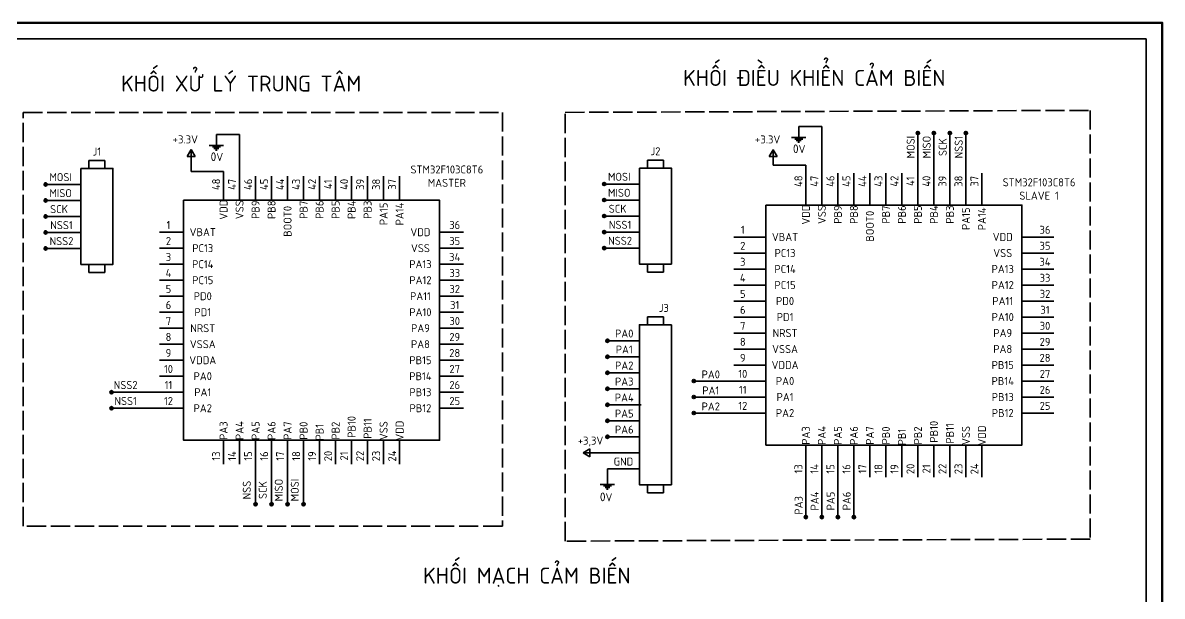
# Model space of a CAD drawing. Header units: inches. Extents: x 0 to 1189, y 0 to 841.
# Drawn here: x 477 to 1189, y 483 to 841 of the extents above; entities that cross this region are included whole.
import ezdxf

# ---------------------------------------------------------------- set-up
doc = ezdxf.new("R2010")
doc.units = ezdxf.units.IN
doc.header["$MEASUREMENT"] = 0
doc.linetypes.add('ACAD_ISO02W100', pattern=[15, 12, -3])
for name, color, linetype, lineweight in [('Dash', 5, 'ACAD_ISO02W100', 35), ('FrameWork', 1, 'Continuous', 70), ('Thin', 3, 'Continuous', 35), ('Work', 7, 'Continuous', 50)]:
    doc.layers.add(name, color=color, linetype=linetype, lineweight=lineweight)
doc.styles.get("Standard").update_dxf_attribs({"font": '', "height": 2.5})
doc.styles.get('Standard').set_extended_font_data('TCVN 7284')

msp = doc.modelspace()

# ---------------------------------------------------------------- hatches: boundary and pattern name
at = {"layer": 'Thin'}
h = msp.add_hatch(color=256, dxfattribs=at)
h.dxf.hatch_style = 1
h.paths.add_polyline_path([(1035.36, 772.12), (1036.36, 772.12), (1036.36, 773.12, 0.414214)])
h.paths.add_polyline_path([(1035.36, 772.12, 0.414214), (1036.36, 771.12), (1036.36, 772.12)])
h.paths.add_polyline_path([(1036.36, 772.12), (1036.36, 771.12, 0.414214), (1037.36, 772.12)])
h.paths.add_polyline_path([(1036.36, 773.12), (1036.36, 772.12), (1037.36, 772.12, 0.414214)])
h = msp.add_hatch(color=256, dxfattribs=at)
h.dxf.hatch_style = 1
h.paths.add_polyline_path([(1045.36, 772.12), (1046.36, 772.12), (1046.36, 773.12, 0.414214)])
h.paths.add_polyline_path([(1045.36, 772.12, 0.414214), (1046.36, 771.12), (1046.36, 772.12)])
h.paths.add_polyline_path([(1046.36, 772.12), (1046.36, 771.12, 0.414214), (1047.36, 772.12)])
h.paths.add_polyline_path([(1046.36, 773.12), (1046.36, 772.12), (1047.36, 772.12, 0.414214)])
h = msp.add_hatch(color=256, dxfattribs=at)
h.dxf.hatch_style = 1
h.paths.add_polyline_path([(1055.36, 772.12), (1056.36, 772.12), (1056.36, 773.12, 0.414214)])
h.paths.add_polyline_path([(1055.36, 772.12, 0.414214), (1056.36, 771.12), (1056.36, 772.12)])
h.paths.add_polyline_path([(1056.36, 772.12), (1056.36, 771.12, 0.414214), (1057.36, 772.12)])
h.paths.add_polyline_path([(1056.36, 773.12), (1056.36, 772.12), (1057.36, 772.12, 0.414214)])
h = msp.add_hatch(color=256, dxfattribs=at)
h.dxf.hatch_style = 1
h.paths.add_polyline_path([(1065.36, 772.12), (1066.36, 772.12), (1066.36, 773.12, 0.414214)])
h.paths.add_polyline_path([(1065.36, 772.12, 0.414214), (1066.36, 771.12), (1066.36, 772.12)])
h.paths.add_polyline_path([(1066.36, 772.12), (1066.36, 771.12, 0.414214), (1067.36, 772.12)])
h.paths.add_polyline_path([(1066.36, 773.12), (1066.36, 772.12), (1067.36, 772.12, 0.414214)])
h = msp.add_hatch(color=256, dxfattribs=at)
h.dxf.hatch_style = 1
h.paths.add_polyline_path([(491.39, 741), (491.39, 740), (492.39, 740, 0.414214)])
h.paths.add_polyline_path([(491.39, 741, 0.414214), (490.39, 740), (491.39, 740)])
h.paths.add_polyline_path([(491.39, 740), (490.39, 740, 0.414214), (491.39, 739)])
h.paths.add_polyline_path([(492.39, 740), (491.39, 740), (491.39, 739, 0.414214)])
h = msp.add_hatch(color=256, dxfattribs=at)
h.dxf.hatch_style = 1
h.paths.add_polyline_path([(840.39, 741.22), (840.39, 740.22), (841.39, 740.22, 0.414214)])
h.paths.add_polyline_path([(840.39, 741.22, 0.414214), (839.39, 740.22), (840.39, 740.22)])
h.paths.add_polyline_path([(840.39, 740.22), (839.39, 740.22, 0.414214), (840.39, 739.22)])
h.paths.add_polyline_path([(841.39, 740.22), (840.39, 740.22), (840.39, 739.22, 0.414214)])
h = msp.add_hatch(color=256, dxfattribs=at)
h.dxf.hatch_style = 1
h.paths.add_polyline_path([(491.39, 731), (491.39, 730), (492.39, 730, 0.414214)])
h.paths.add_polyline_path([(491.39, 731, 0.414214), (490.39, 730), (491.39, 730)])
h.paths.add_polyline_path([(491.39, 730), (490.39, 730, 0.414214), (491.39, 729)])
h.paths.add_polyline_path([(492.39, 730), (491.39, 730), (491.39, 729, 0.414214)])
h = msp.add_hatch(color=256, dxfattribs=at)
h.dxf.hatch_style = 1
h.paths.add_polyline_path([(840.39, 731.22), (840.39, 730.22), (841.39, 730.22, 0.414214)])
h.paths.add_polyline_path([(840.39, 731.22, 0.414214), (839.39, 730.22), (840.39, 730.22)])
h.paths.add_polyline_path([(840.39, 730.22), (839.39, 730.22, 0.414214), (840.39, 729.22)])
h.paths.add_polyline_path([(841.39, 730.22), (840.39, 730.22), (840.39, 729.22, 0.414214)])
h = msp.add_hatch(color=256, dxfattribs=at)
h.dxf.hatch_style = 1
h.paths.add_polyline_path([(491.39, 721), (491.39, 720), (492.39, 720, 0.414214)])
h.paths.add_polyline_path([(491.39, 721, 0.414214), (490.39, 720), (491.39, 720)])
h.paths.add_polyline_path([(491.39, 720), (490.39, 720, 0.414214), (491.39, 719)])
h.paths.add_polyline_path([(492.39, 720), (491.39, 720), (491.39, 719, 0.414214)])
h = msp.add_hatch(color=256, dxfattribs=at)
h.dxf.hatch_style = 1
h.paths.add_polyline_path([(840.39, 721.22), (840.39, 720.22), (841.39, 720.22, 0.414214)])
h.paths.add_polyline_path([(840.39, 721.22, 0.414214), (839.39, 720.22), (840.39, 720.22)])
h.paths.add_polyline_path([(840.39, 720.22), (839.39, 720.22, 0.414214), (840.39, 719.22)])
h.paths.add_polyline_path([(841.39, 720.22), (840.39, 720.22), (840.39, 719.22, 0.414214)])
h = msp.add_hatch(color=256, dxfattribs=at)
h.dxf.hatch_style = 1
h.paths.add_polyline_path([(491.39, 711), (491.39, 710), (492.39, 710, 0.414214)])
h.paths.add_polyline_path([(491.39, 711, 0.414214), (490.39, 710), (491.39, 710)])
h.paths.add_polyline_path([(491.39, 710), (490.39, 710, 0.414214), (491.39, 709)])
h.paths.add_polyline_path([(492.39, 710), (491.39, 710), (491.39, 709, 0.414214)])
h = msp.add_hatch(color=256, dxfattribs=at)
h.dxf.hatch_style = 1
h.paths.add_polyline_path([(840.39, 711.22), (840.39, 710.22), (841.39, 710.22, 0.414214)])
h.paths.add_polyline_path([(840.39, 711.22, 0.414214), (839.39, 710.22), (840.39, 710.22)])
h.paths.add_polyline_path([(840.39, 710.22), (839.39, 710.22, 0.414214), (840.39, 709.22)])
h.paths.add_polyline_path([(841.39, 710.22), (840.39, 710.22), (840.39, 709.22, 0.414214)])
h = msp.add_hatch(color=256, dxfattribs=at)
h.dxf.hatch_style = 1
h.paths.add_polyline_path([(491.39, 701), (491.39, 700), (492.39, 700, 0.414214)])
h.paths.add_polyline_path([(491.39, 701, 0.414214), (490.39, 700), (491.39, 700)])
h.paths.add_polyline_path([(491.39, 700), (490.39, 700, 0.414214), (491.39, 699)])
h.paths.add_polyline_path([(492.39, 700), (491.39, 700), (491.39, 699, 0.414214)])
h = msp.add_hatch(color=256, dxfattribs=at)
h.dxf.hatch_style = 1
h.paths.add_polyline_path([(840.39, 701.22), (840.39, 700.22), (841.39, 700.22, 0.414214)])
h.paths.add_polyline_path([(840.39, 701.22, 0.414214), (839.39, 700.22), (840.39, 700.22)])
h.paths.add_polyline_path([(840.39, 700.22), (839.39, 700.22, 0.414214), (840.39, 699.22)])
h.paths.add_polyline_path([(841.39, 700.22), (840.39, 700.22), (840.39, 699.22, 0.414214)])
h = msp.add_hatch(color=256, dxfattribs=at)
h.dxf.hatch_style = 1
h.paths.add_polyline_path([(842.39, 643.31), (842.39, 642.31), (841.39, 642.31, -0.414214)])
h.paths.add_polyline_path([(842.39, 643.31, -0.414214), (843.39, 642.31), (842.39, 642.31)])
h.paths.add_polyline_path([(842.39, 642.31), (843.39, 642.31, -0.414214), (842.39, 641.31)])
h.paths.add_polyline_path([(841.39, 642.31), (842.39, 642.31), (842.39, 641.31, -0.414214)])
h = msp.add_hatch(color=256, dxfattribs=at)
h.dxf.hatch_style = 1
h.paths.add_polyline_path([(842.39, 633.31), (842.39, 632.31), (841.39, 632.31, -0.414214)])
h.paths.add_polyline_path([(842.39, 633.31, -0.414214), (843.39, 632.31), (842.39, 632.31)])
h.paths.add_polyline_path([(842.39, 632.31), (843.39, 632.31, -0.414214), (842.39, 631.31)])
h.paths.add_polyline_path([(841.39, 632.31), (842.39, 632.31), (842.39, 631.31, -0.414214)])
h = msp.add_hatch(color=256, dxfattribs=at)
h.dxf.hatch_style = 1
h.paths.add_polyline_path([(842.39, 623.31), (842.39, 622.31), (841.39, 622.31, -0.414214)])
h.paths.add_polyline_path([(842.39, 623.31, -0.414214), (843.39, 622.31), (842.39, 622.31)])
h.paths.add_polyline_path([(842.39, 622.31), (843.39, 622.31, -0.414214), (842.39, 621.31)])
h.paths.add_polyline_path([(841.39, 622.31), (842.39, 622.31), (842.39, 621.31, -0.414214)])
h = msp.add_hatch(color=256, dxfattribs=at)
h.dxf.hatch_style = 1
h.paths.add_polyline_path([(842.39, 613.31), (842.39, 612.31), (841.39, 612.31, -0.414214)])
h.paths.add_polyline_path([(842.39, 613.31, -0.414214), (843.39, 612.31), (842.39, 612.31)])
h.paths.add_polyline_path([(842.39, 612.31), (843.39, 612.31, -0.414214), (842.39, 611.31)])
h.paths.add_polyline_path([(841.39, 612.31), (842.39, 612.31), (842.39, 611.31, -0.414214)])
h = msp.add_hatch(color=256, dxfattribs=at)
h.dxf.hatch_style = 1
h.paths.add_polyline_path([(896.36, 618.12), (896.36, 617.12), (897.36, 617.12, 0.414214)])
h.paths.add_polyline_path([(896.36, 618.12, 0.414214), (895.36, 617.12), (896.36, 617.12)])
h.paths.add_polyline_path([(896.36, 617.12), (895.36, 617.12, 0.414214), (896.36, 616.12)])
h.paths.add_polyline_path([(897.36, 617.12), (896.36, 617.12), (896.36, 616.12, 0.414214)])
h = msp.add_hatch(color=256, dxfattribs=at)
h.dxf.hatch_style = 1
h.paths.add_polyline_path([(532.55, 611.15), (532.55, 610.15), (533.55, 610.15, 0.414214)])
h.paths.add_polyline_path([(532.55, 611.15, 0.414214), (531.55, 610.15), (532.55, 610.15)])
h.paths.add_polyline_path([(532.55, 610.15), (531.55, 610.15, 0.414214), (532.55, 609.15)])
h.paths.add_polyline_path([(533.55, 610.15), (532.55, 610.15), (532.55, 609.15, 0.414214)])
h = msp.add_hatch(color=256, dxfattribs=at)
h.dxf.hatch_style = 1
h.paths.add_polyline_path([(896.36, 608.12), (896.36, 607.12), (897.36, 607.12, 0.414214)])
h.paths.add_polyline_path([(896.36, 608.12, 0.414214), (895.36, 607.12), (896.36, 607.12)])
h.paths.add_polyline_path([(896.36, 607.12), (895.36, 607.12, 0.414214), (896.36, 606.12)])
h.paths.add_polyline_path([(897.36, 607.12), (896.36, 607.12), (896.36, 606.12, 0.414214)])
h = msp.add_hatch(color=256, dxfattribs=at)
h.dxf.hatch_style = 1
h.paths.add_polyline_path([(532.55, 601.15), (532.55, 600.15), (533.55, 600.15, 0.414214)])
h.paths.add_polyline_path([(532.55, 601.15, 0.414214), (531.55, 600.15), (532.55, 600.15)])
h.paths.add_polyline_path([(532.55, 600.15), (531.55, 600.15, 0.414214), (532.55, 599.15)])
h.paths.add_polyline_path([(533.55, 600.15), (532.55, 600.15), (532.55, 599.15, 0.414214)])
h = msp.add_hatch(color=256, dxfattribs=at)
h.dxf.hatch_style = 1
h.paths.add_polyline_path([(842.39, 603.31), (842.39, 602.31), (841.39, 602.31, -0.414214)])
h.paths.add_polyline_path([(842.39, 603.31, -0.414214), (843.39, 602.31), (842.39, 602.31)])
h.paths.add_polyline_path([(842.39, 602.31), (843.39, 602.31, -0.414214), (842.39, 601.31)])
h.paths.add_polyline_path([(841.39, 602.31), (842.39, 602.31), (842.39, 601.31, -0.414214)])
h = msp.add_hatch(color=256, dxfattribs=at)
h.dxf.hatch_style = 1
h.paths.add_polyline_path([(896.36, 598.12), (896.36, 597.12), (897.36, 597.12, 0.414214)])
h.paths.add_polyline_path([(896.36, 598.12, 0.414214), (895.36, 597.12), (896.36, 597.12)])
h.paths.add_polyline_path([(896.36, 597.12), (895.36, 597.12, 0.414214), (896.36, 596.12)])
h.paths.add_polyline_path([(897.36, 597.12), (896.36, 597.12), (896.36, 596.12, 0.414214)])
h = msp.add_hatch(color=256, dxfattribs=at)
h.dxf.hatch_style = 1
h.paths.add_polyline_path([(842.39, 593.31), (842.39, 592.31), (841.39, 592.31, -0.414214)])
h.paths.add_polyline_path([(842.39, 593.31, -0.414214), (843.39, 592.31), (842.39, 592.31)])
h.paths.add_polyline_path([(842.39, 592.31), (843.39, 592.31, -0.414214), (842.39, 591.31)])
h.paths.add_polyline_path([(841.39, 592.31), (842.39, 592.31), (842.39, 591.31, -0.414214)])
h = msp.add_hatch(color=256, dxfattribs=at)
h.dxf.hatch_style = 1
h.paths.add_polyline_path([(842.39, 583.31), (842.39, 582.31), (841.39, 582.31, -0.414214)])
h.paths.add_polyline_path([(842.39, 583.31, -0.414214), (843.39, 582.31), (842.39, 582.31)])
h.paths.add_polyline_path([(842.39, 582.31), (843.39, 582.31, -0.414214), (842.39, 581.31)])
h.paths.add_polyline_path([(841.39, 582.31), (842.39, 582.31), (842.39, 581.31, -0.414214)])
h = msp.add_hatch(color=256, dxfattribs=at)
h.dxf.hatch_style = 1
h.paths.add_polyline_path([(622.55, 541.15), (622.55, 540.15), (623.55, 540.15, 0.414214)])
h.paths.add_polyline_path([(622.55, 541.15, 0.414214), (621.55, 540.15), (622.55, 540.15)])
h.paths.add_polyline_path([(622.55, 540.15), (621.55, 540.15, 0.414214), (622.55, 539.15)])
h.paths.add_polyline_path([(623.55, 540.15), (622.55, 540.15), (622.55, 539.15, 0.414214)])
h = msp.add_hatch(color=256, dxfattribs=at)
h.dxf.hatch_style = 1
h.paths.add_polyline_path([(632.55, 541.15), (632.55, 540.15), (633.55, 540.15, 0.414214)])
h.paths.add_polyline_path([(632.55, 541.15, 0.414214), (631.55, 540.15), (632.55, 540.15)])
h.paths.add_polyline_path([(632.55, 540.15), (631.55, 540.15, 0.414214), (632.55, 539.15)])
h.paths.add_polyline_path([(633.55, 540.15), (632.55, 540.15), (632.55, 539.15, 0.414214)])
h = msp.add_hatch(color=256, dxfattribs=at)
h.dxf.hatch_style = 1
h.paths.add_polyline_path([(642.55, 541.15), (642.55, 540.15), (643.55, 540.15, 0.414214)])
h.paths.add_polyline_path([(642.55, 541.15, 0.414214), (641.55, 540.15), (642.55, 540.15)])
h.paths.add_polyline_path([(642.55, 540.15), (641.55, 540.15, 0.414214), (642.55, 539.15)])
h.paths.add_polyline_path([(643.55, 540.15), (642.55, 540.15), (642.55, 539.15, 0.414214)])
h = msp.add_hatch(color=256, dxfattribs=at)
h.dxf.hatch_style = 1
h.paths.add_polyline_path([(652.55, 541.15), (652.55, 540.15), (653.55, 540.15, 0.414214)])
h.paths.add_polyline_path([(652.55, 541.15, 0.414214), (651.55, 540.15), (652.55, 540.15)])
h.paths.add_polyline_path([(652.55, 540.15), (651.55, 540.15, 0.414214), (652.55, 539.15)])
h.paths.add_polyline_path([(653.55, 540.15), (652.55, 540.15), (652.55, 539.15, 0.414214)])
h = msp.add_hatch(color=256, dxfattribs=at)
h.dxf.hatch_style = 1
h.paths.add_polyline_path([(966.36, 533.12), (966.36, 532.12), (967.36, 532.12, 0.414214)])
h.paths.add_polyline_path([(966.36, 533.12, 0.414214), (965.36, 532.12), (966.36, 532.12)])
h.paths.add_polyline_path([(966.36, 532.12), (965.36, 532.12, 0.414214), (966.36, 531.12)])
h.paths.add_polyline_path([(967.36, 532.12), (966.36, 532.12), (966.36, 531.12, 0.414214)])
h = msp.add_hatch(color=256, dxfattribs=at)
h.dxf.hatch_style = 1
h.paths.add_polyline_path([(976.36, 533.12), (976.36, 532.12), (977.36, 532.12, 0.414214)])
h.paths.add_polyline_path([(976.36, 533.12, 0.414214), (975.36, 532.12), (976.36, 532.12)])
h.paths.add_polyline_path([(976.36, 532.12), (975.36, 532.12, 0.414214), (976.36, 531.12)])
h.paths.add_polyline_path([(977.36, 532.12), (976.36, 532.12), (976.36, 531.12, 0.414214)])
h = msp.add_hatch(color=256, dxfattribs=at)
h.dxf.hatch_style = 1
h.paths.add_polyline_path([(986.36, 533.12), (986.36, 532.12), (987.36, 532.12, 0.414214)])
h.paths.add_polyline_path([(986.36, 533.12, 0.414214), (985.36, 532.12), (986.36, 532.12)])
h.paths.add_polyline_path([(986.36, 532.12), (985.36, 532.12, 0.414214), (986.36, 531.12)])
h.paths.add_polyline_path([(987.36, 532.12), (986.36, 532.12), (986.36, 531.12, 0.414214)])
h = msp.add_hatch(color=256, dxfattribs=at)
h.dxf.hatch_style = 1
h.paths.add_polyline_path([(996.36, 533.12), (996.36, 532.12), (997.36, 532.12, 0.414214)])
h.paths.add_polyline_path([(996.36, 533.12, 0.414214), (995.36, 532.12), (996.36, 532.12)])
h.paths.add_polyline_path([(996.36, 532.12), (995.36, 532.12, 0.414214), (996.36, 531.12)])
h.paths.add_polyline_path([(997.36, 532.12), (996.36, 532.12), (996.36, 531.12, 0.414214)])

# ---------------------------------------------------------------- linework, layer by layer
at = {"layer": 'Dash'}
for points in [[(477.39, 785), (776.73, 785), (776.73, 526.42), (477.39, 526.42)], [(816.03, 785), (1144, 786.26), (1144, 518.35), (816.03, 517.09)]]:
    msp.add_lwpolyline(points, close=True, dxfattribs=at)
at = {"layer": 'FrameWork'}
msp.add_lwpolyline([(0, 0), (1189, 0), (1189, 841), (0, 841)], close=True, dxfattribs=at)
at = {"layer": 'Thin'}
for p, q in [((1179, 831), (20, 831)), ((1179, 10), (1179, 831)), ((961.89, 776.12), (961.89, 769.35)), ((961.89, 776.12), (976.36, 776.12)), ((976.36, 776.12), (976.36, 735.12)), ((598.08, 771.15), (598.08, 764.38)), ((598.08, 771.15), (612.55, 771.15)), ((612.55, 771.15), (612.55, 745.15)), ((957.39, 769.35), (966.39, 769.35)), ((1036.36, 727.12), (1036.36, 772.12)), ((1046.36, 727.12), (1046.36, 772.12)), ((1056.36, 727.12), (1056.36, 772.12)), ((1066.36, 727.12), (1066.36, 772.12)), ((582.22, 761.85), (579.72, 757.52)), ((582.22, 748.15), (582.22, 761.85)), ((584.72, 757.52), (582.22, 761.85)), ((593.58, 764.38), (602.58, 764.38)), ((595.58, 763.38), (600.58, 763.38)), ((596.58, 762.38), (599.58, 762.38)), ((946.03, 752.12), (946.03, 761.82)), ((959.39, 768.35), (964.39, 768.35)), ((960.39, 767.35), (963.39, 767.35)), ((961.39, 766.35), (962.39, 766.35)), ((518.39, 750), (518.39, 755)), ((518.39, 755), (528.39, 755)), ((528.39, 755), (528.39, 750)), ((579.72, 757.52), (584.72, 757.52)), ((597.58, 761.38), (598.58, 761.38)), ((867.39, 750.22), (867.39, 755.22)), ((867.39, 755.22), (877.39, 755.22)), ((877.39, 755.22), (877.39, 750.22)), ((946.03, 761.7), (943.53, 757.37)), ((943.53, 757.37), (948.53, 757.37)), ((948.53, 757.37), (946.03, 761.7)), ((602.55, 748.15), (582.22, 748.15)), ((602.55, 730.15), (602.55, 748.15)), ((966.36, 752.12), (946.03, 752.12)), ((966.36, 752.12), (966.36, 727.12)), ((612.55, 730.15), (612.55, 745.15)), ((622.55, 730.15), (622.55, 745.15)), ((632.55, 730.15), (632.55, 745.15)), ((642.55, 730.15), (642.55, 745.15)), ((652.55, 730.15), (652.55, 745.15)), ((662.55, 730.15), (662.55, 745.15)), ((672.55, 730.15), (672.55, 745.15)), ((682.55, 730.15), (682.55, 745.15)), ((692.55, 730.15), (692.55, 745.15)), ((702.55, 730.15), (702.55, 745.15)), ((712.55, 730.15), (712.55, 745.15)), ((976.36, 727.12), (976.36, 747.12)), ((986.36, 727.12), (986.36, 747.12)), ((996.36, 727.12), (996.36, 747.12)), ((1006.36, 727.12), (1006.36, 747.12)), ((1016.36, 727.12), (1016.36, 747.12)), ((1026.36, 727.12), (1026.36, 747.12)), ((1076.36, 727.12), (1076.36, 747.12)), ((513.39, 740), (491.39, 740)), ((862.39, 740.22), (840.39, 740.22)), ((513.39, 730), (491.39, 730)), ((862.39, 730.22), (840.39, 730.22)), ((513.39, 720), (491.39, 720)), ((862.39, 720.22), (840.39, 720.22)), ((513.39, 710), (491.39, 710)), ((577.55, 710.15), (562.55, 710.15)), ((737.55, 710.15), (752.55, 710.15)), ((862.39, 710.22), (840.39, 710.22)), ((941.36, 707.12), (921.36, 707.12)), ((1101.36, 707.12), (1121.36, 707.12)), ((513.39, 700), (491.39, 700)), ((577.55, 700.15), (562.55, 700.15)), ((737.55, 700.15), (752.55, 700.15)), ((862.39, 700.22), (840.39, 700.22)), ((941.36, 697.12), (921.36, 697.12)), ((1101.36, 697.12), (1121.36, 697.12)), ((518.39, 690), (518.39, 685)), ((518.39, 685), (528.39, 685)), ((528.39, 685), (528.39, 690)), ((577.55, 690.15), (562.55, 690.15)), ((737.55, 690.15), (752.55, 690.15)), ((867.39, 690.22), (867.39, 685.22)), ((867.39, 685.22), (877.39, 685.22)), ((877.39, 685.22), (877.39, 690.22)), ((941.36, 687.12), (921.36, 687.12)), ((1101.36, 687.12), (1121.36, 687.12)), ((577.55, 680.15), (562.55, 680.15)), ((737.55, 680.15), (752.55, 680.15)), ((941.36, 677.12), (921.36, 677.12)), ((1101.36, 677.12), (1121.36, 677.12)), ((577.55, 670.15), (562.55, 670.15)), ((737.55, 670.15), (752.55, 670.15)), ((941.36, 667.12), (921.36, 667.12)), ((1101.36, 667.12), (1121.36, 667.12)), ((577.55, 660.15), (562.55, 660.15)), ((737.55, 660.15), (752.55, 660.15)), ((877.39, 657.31), (867.39, 657.31)), ((867.39, 657.31), (867.39, 652.31)), ((877.39, 652.31), (877.39, 657.31)), ((941.36, 657.12), (921.36, 657.12)), ((1101.36, 657.12), (1121.36, 657.12)), ((577.55, 650.15), (562.55, 650.15)), ((737.55, 650.15), (752.55, 650.15)), ((862.39, 642.31), (842.39, 642.31)), ((941.36, 647.12), (921.36, 647.12)), ((1101.36, 647.12), (1121.36, 647.12)), ((577.55, 640.15), (562.55, 640.15)), ((737.55, 640.15), (752.55, 640.15)), ((941.36, 637.12), (921.36, 637.12)), ((1101.36, 637.12), (1121.36, 637.12)), ((577.55, 630.15), (562.55, 630.15)), ((737.55, 630.15), (752.55, 630.15)), ((862.39, 632.31), (842.39, 632.31)), ((941.36, 627.12), (921.36, 627.12)), ((1101.36, 627.12), (1121.36, 627.12)), ((577.55, 620.15), (562.55, 620.15)), ((737.55, 620.15), (752.55, 620.15)), ((862.39, 622.31), (842.39, 622.31)), ((862.39, 612.31), (842.39, 612.31)), ((941.36, 617.12), (896.36, 617.12)), ((1101.36, 617.12), (1121.36, 617.12)), ((577.55, 610.15), (532.55, 610.15)), ((737.55, 610.15), (752.55, 610.15)), ((941.36, 607.12), (896.36, 607.12)), ((1101.36, 607.12), (1121.36, 607.12)), ((577.55, 600.15), (532.55, 600.15)), ((737.55, 600.15), (752.55, 600.15)), ((863.39, 602.31), (843.39, 602.31)), ((862.39, 592.31), (842.39, 592.31)), ((941.36, 597.12), (896.36, 597.12)), ((1101.36, 597.12), (1121.36, 597.12)), ((602.55, 580.15), (602.55, 565.15)), ((612.55, 580.15), (612.55, 565.15)), ((622.55, 580.15), (622.55, 540.15)), ((632.55, 580.15), (632.55, 540.15)), ((642.55, 580.15), (642.55, 540.15)), ((652.55, 580.15), (652.55, 540.15)), ((662.55, 580.15), (662.55, 565.15)), ((672.55, 580.15), (672.55, 565.15)), ((682.55, 580.15), (682.55, 565.15)), ((692.55, 580.15), (692.55, 565.15)), ((702.55, 580.15), (702.55, 565.15)), ((712.55, 580.15), (712.55, 565.15)), ((862.39, 582.31), (842.39, 582.31)), ((966.36, 577.12), (966.36, 532.12)), ((976.36, 577.12), (976.36, 532.12)), ((986.36, 577.12), (986.36, 532.12)), ((996.36, 577.12), (996.36, 532.12)), ((1006.36, 577.12), (1006.36, 557.12)), ((1016.36, 577.12), (1016.36, 557.12)), ((1026.36, 577.12), (1026.36, 557.12)), ((1036.36, 577.12), (1036.36, 557.12)), ((1046.36, 577.12), (1046.36, 557.12)), ((1056.36, 577.12), (1056.36, 557.12)), ((1066.36, 577.12), (1066.36, 557.12)), ((1076.36, 577.12), (1076.36, 557.12)), ((827.14, 572.31), (831.47, 574.81)), ((862.39, 572.31), (827.14, 572.31)), ((831.47, 569.81), (827.14, 572.31)), ((831.47, 574.81), (831.47, 569.81)), ((862.39, 562.31), (842.39, 562.31)), ((842.39, 562.31), (842.39, 552.54)), ((846.89, 552.54), (837.89, 552.54)), ((844.89, 551.54), (839.89, 551.54)), ((843.89, 550.54), (840.89, 550.54)), ((842.89, 549.54), (841.89, 549.54)), ((867.39, 547.31), (867.39, 552.31)), ((877.39, 552.31), (877.39, 547.31)), ((877.39, 547.31), (867.39, 547.31))]:
    msp.add_line(p, q, dxfattribs=at)
for points in [[(513.39, 750), (533.39, 750), (533.39, 690), (513.39, 690)], [(862.39, 750.22), (882.39, 750.22), (882.39, 690.22), (862.39, 690.22)], [(577.55, 730.15), (737.55, 730.15), (737.55, 580.15), (577.55, 580.15)], [(941.36, 727.12), (1101.36, 727.12), (1101.36, 577.12), (941.36, 577.12)], [(882.39, 652.31), (862.39, 652.31), (862.39, 552.31), (882.39, 552.31)]]:
    msp.add_lwpolyline(points, close=True, dxfattribs=at)
for centre in [(1036.36, 772.12), (1046.36, 772.12), (1056.36, 772.12), (1066.36, 772.12), (491.39, 740), (840.39, 740.22), (491.39, 730), (840.39, 730.22), (491.39, 720), (840.39, 720.22), (491.39, 710), (840.39, 710.22), (491.39, 700), (840.39, 700.22), (842.39, 642.31), (842.39, 632.31), (842.39, 622.31), (842.39, 612.31), (896.36, 617.12), (532.55, 610.15), (896.36, 607.12), (532.55, 600.15), (842.39, 602.31), (896.36, 597.12), (842.39, 592.31), (842.39, 582.31), (622.55, 540.15), (632.55, 540.15), (642.55, 540.15), (652.55, 540.15), (966.36, 532.12), (976.36, 532.12), (986.36, 532.12), (996.36, 532.12)]:
    msp.add_circle(centre, 1, dxfattribs=at)

# ---------------------------------------------------------------- texts
at = {"char_height": 10, "attachment_point": 5}
for s, width, insert in [('KHỐI ĐIỀU KHIỂN CẢM BIẾN', 246.6454, (971.64, 806.53)), ('KHỐI XỬ LÝ TRUNG TÂM', 263.3208, (613.56, 803)), ('KHỐI MẠCH CẢM BIẾN', 181.2087, (792.05, 494.49))]:
    msp.add_mtext_dynamic_manual_height_columns(s, width=width, gutter_width=12.5, heights=[0], dxfattribs=dict(at, insert=insert))
at = {"layer": 'Work', "char_height": 5, "attachment_point": 5}
for s, width, insert in [('{\\H1.08333x;+}3.3V', 8.8276, (578.6, 768.33)), ('{\\H1.08333x;+}3.3V', 8.8276, (942.41, 768.31)), ('J1', 16.0492, (523.41, 760.5)), ('J2', 16.0492, (872.41, 760.72)), ('{\\H1.08333x;0}V', 8.8276, (962.2, 762.28)), ('{\\H1.08333x;0}V', 8.8276, (598.39, 757.31)), ('STM32F103C8T6\\PMASTER', 98.9177, (742.07, 745.15)), ('MOSI', 16.0492, (500.77, 744.56)), ('MOSI', 16.0492, (849.77, 744.77)), ('STM32F103C8T6\\PSLAVE 1', 98.9177, (1112.08, 737.13)), ('MISO', 16.0492, (500.77, 734.56)), ('MISO', 16.0492, (849.77, 734.77)), ('SCK', 16.0492, (499.77, 724.56)), ('SCK', 16.0492, (848.77, 724.77)), ('NSS1', 16.0492, (501.3, 714.56)), ('1', 8.8276, (568.14, 714.65)), ('VBAT', 16.0492, (589.55, 710.15)), ('VDD', 16.0492, (725.55, 710.15)), ('36', 8.8276, (746.97, 714.65)), ('NSS1', 16.0492, (850.3, 714.77)), ('1', 8.8276, (926.95, 711.62)), ('36', 8.8276, (1115.77, 711.62)), ('NSS2', 16.0492, (501.3, 704.56)), ('2', 8.8276, (568.14, 704.65)), ('35', 8.8276, (746.97, 704.65)), ('NSS2', 16.0492, (850.3, 704.77)), ('VBAT', 16.0492, (953.36, 707.12)), ('VDD', 16.0492, (1089.36, 707.12)), ('PC13', 16.0492, (589.55, 700.15)), ('VSS', 16.0492, (725.55, 700.15)), ('2', 8.8276, (926.95, 701.62)), ('PC13', 16.0492, (953.36, 697.12)), ('VSS', 16.0492, (1089.36, 697.12)), ('35', 8.8276, (1115.77, 701.62)), ('3', 8.8276, (568.14, 694.65)), ('PC14', 16.0492, (589.55, 690.15)), ('PA13', 16.0492, (725.55, 690.15)), ('34', 8.8276, (746.97, 694.65)), ('3', 8.8276, (926.95, 691.62)), ('34', 8.8276, (1115.77, 691.62)), ('4', 8.8276, (568.14, 684.65)), ('33', 8.8276, (746.97, 684.65)), ('4', 8.8276, (926.95, 681.62)), ('PC14', 16.0492, (953.36, 687.12)), ('PA13', 16.0492, (1089.36, 687.12)), ('33', 8.8276, (1115.77, 681.62)), ('5', 8.8276, (568.14, 674.65)), ('PC15', 16.0492, (589.55, 680.15)), ('PA12', 16.0492, (725.55, 680.15)), ('32', 8.8276, (746.97, 674.65)), ('PC15', 16.0492, (953.36, 677.12)), ('PA12', 16.0492, (1089.36, 677.12)), ('PD0', 16.0492, (589.55, 670.15)), ('PA11', 16.0492, (725.55, 670.15)), ('5', 8.8276, (926.95, 671.62)), ('PD0', 16.0492, (953.36, 667.12)), ('PA11', 16.0492, (1089.36, 667.12)), ('32', 8.8276, (1115.77, 671.62)), ('6', 8.8276, (568.14, 664.65)), ('PD1', 16.0492, (589.55, 660.15)), ('PA10', 16.0492, (725.55, 660.15)), ('31', 8.8276, (746.97, 664.65)), ('J3', 16.0492, (877.63, 662.81)), ('6', 8.8276, (926.95, 661.62)), ('31', 8.8276, (1115.77, 661.62)), ('7', 8.8276, (568.14, 654.65)), ('30', 8.8276, (746.97, 654.65)), ('PD1', 16.0492, (953.36, 657.12)), ('PA10', 16.0492, (1089.36, 657.12)), ('NRST', 16.0492, (589.55, 650.15)), ('PA9', 16.0492, (725.55, 650.15)), ('PA0', 16.0492, (852.89, 646.81)), ('7', 8.8276, (926.95, 651.62)), ('NRST', 16.0492, (953.36, 647.12)), ('PA9', 16.0492, (1089.36, 647.12)), ('30', 8.8276, (1115.77, 651.62)), ('8', 8.8276, (568.14, 644.65)), ('VSSA', 16.0492, (589.55, 640.15)), ('PA8', 16.0492, (725.55, 640.15)), ('29', 8.8276, (746.97, 644.65)), ('8', 8.8276, (926.95, 641.62)), ('29', 8.8276, (1115.77, 641.62)), ('9', 8.8276, (568.14, 634.65)), ('28', 8.8276, (746.97, 634.65)), ('PA1', 16.0492, (852.89, 636.81)), ('9', 8.8276, (926.95, 631.62)), ('VSSA', 16.0492, (953.36, 637.12)), ('PA8', 16.0492, (1089.36, 637.12)), ('28', 8.8276, (1115.77, 631.62)), ('10', 8.8276, (568.14, 624.65)), ('VDDA', 16.0492, (589.55, 630.15)), ('PB15', 16.0492, (725.55, 630.15)), ('27', 8.8276, (746.97, 624.65)), ('PA2', 16.0492, (852.89, 626.81)), ('VDDA', 16.0492, (953.36, 627.12)), ('PB15', 16.0492, (1089.36, 627.12)), ('PA0', 16.0492, (589.55, 620.15)), ('PB14', 16.0492, (725.55, 620.15)), ('PA0', 16.0492, (906.94, 621.24)), ('10', 8.8276, (926.95, 621.62)), ('PA0', 16.0492, (953.36, 617.12)), ('PB14', 16.0492, (1089.36, 617.12)), ('27', 8.8276, (1115.77, 621.62)), ('NSS2', 16.0492, (541.39, 614.65)), ('11', 8.8276, (568.14, 614.65)), ('PA1', 16.0492, (589.55, 610.15)), ('PB13', 16.0492, (725.55, 610.15)), ('26', 8.8276, (746.97, 614.65)), ('PA3', 16.0492, (852.89, 616.81)), ('PA1', 16.0492, (906.94, 611.24)), ('11', 8.8276, (926.95, 611.62)), ('26', 8.8276, (1115.77, 611.62)), ('NSS1', 16.0492, (541.39, 604.65)), ('12', 8.8276, (568.14, 604.65)), ('25', 8.8276, (746.97, 604.65)), ('PA4', 16.0492, (852.89, 606.81)), ('PA1', 16.0492, (953.36, 607.12)), ('PB13', 16.0492, (1089.36, 607.12)), ('PA2', 16.0492, (589.55, 600.15)), ('PB12', 16.0492, (725.55, 600.15)), ('PA5', 16.0492, (852.89, 596.81)), ('PA2', 16.0492, (906.94, 601.24)), ('12', 8.8276, (926.95, 601.62)), ('PA2', 16.0492, (953.36, 597.12)), ('PB12', 16.0492, (1089.36, 597.12)), ('25', 8.8276, (1115.77, 601.62)), ('PA6', 16.0492, (852.89, 586.81)), ('+3,3V', 16.0492, (831.86, 579.32)), ('GND', 16.0492, (852.39, 566.81)), ('{\\H1.08333x;0}V', 8.8276, (841.58, 544.72))]:
    msp.add_mtext_dynamic_manual_height_columns(s, width=width, gutter_width=12.5, heights=[0], dxfattribs=dict(at, insert=insert))
at = {"layer": 'Work', "char_height": 5, "attachment_point": 5, "rotation": 90}
for s, width, insert in [('MOSI', 16.0492, (1031.86, 763.29)), ('MISO', 16.0492, (1041.86, 763.29)), ('NSS1', 16.0492, (1061.86, 763.29)), ('SCK', 16.0492, (1051.86, 763.29)), ('48', 8.8276, (597.9, 740.04)), ('47', 8.8276, (607.9, 740.04)), ('46', 8.8276, (617.9, 740.04)), ('45', 8.8276, (627.9, 740.04)), ('44', 8.8276, (637.9, 740.04)), ('43', 8.8276, (647.9, 740.04)), ('42', 8.8276, (657.9, 740.04)), ('41', 8.8276, (667.9, 740.04)), ('40', 8.8276, (677.9, 740.04)), ('39', 8.8276, (687.9, 740.04)), ('38', 8.8276, (697.9, 740.04)), ('37', 8.8276, (707.9, 740.04)), ('48', 8.8276, (961.71, 742.01)), ('47', 8.8276, (971.71, 742.01)), ('46', 8.8276, (981.71, 742.01)), ('45', 8.8276, (991.71, 742.01)), ('44', 8.8276, (1001.71, 742.01)), ('43', 8.8276, (1011.71, 742.01)), ('42', 8.8276, (1021.71, 742.01)), ('41', 8.8276, (1031.71, 742.01)), ('40', 8.8276, (1041.71, 742.01)), ('39', 8.8276, (1051.71, 742.01)), ('38', 8.8276, (1061.71, 742.01)), ('37', 8.8276, (1071.71, 742.01)), ('VDD', 16.0492, (602.55, 724.18)), ('VSS', 16.0492, (612.55, 724.18)), ('PB9', 16.0492, (622.55, 724.18)), ('PB8', 16.0492, (632.55, 724.18)), ('BOOT0', 16.0492, (642.55, 716.91)), ('PB7', 16.0492, (652.55, 724.18)), ('PB6', 16.0492, (662.55, 724.18)), ('PB5', 16.0492, (672.55, 724.18)), ('PB4', 16.0492, (682.55, 724.18)), ('PB3', 16.0492, (692.55, 724.18)), ('PA15', 16.0492, (702.55, 721.58)), ('PA14', 16.0492, (712.55, 721.49)), ('VDD', 16.0492, (966.36, 721.15)), ('VSS', 16.0492, (976.36, 721.15)), ('PB9', 16.0492, (986.36, 721.15)), ('PB8', 16.0492, (996.36, 721.15)), ('PB7', 16.0492, (1016.36, 721.15)), ('PB6', 16.0492, (1026.36, 721.15)), ('PB5', 16.0492, (1036.36, 721.15)), ('PB4', 16.0492, (1046.36, 721.15)), ('PB3', 16.0492, (1056.36, 721.15)), ('BOOT0', 16.0492, (1006.36, 713.88)), ('PA15', 16.0492, (1066.36, 718.55)), ('PA14', 16.0492, (1076.36, 718.46)), ('PA3', 16.0492, (602.55, 586.13)), ('PA4', 16.0492, (612.55, 586.13)), ('PA5', 16.0492, (622.55, 586.13)), ('PA6', 16.0492, (632.55, 586.13)), ('PA7', 16.0492, (642.55, 586.13)), ('PB0', 16.0492, (652.55, 586.13)), ('PB2', 16.0492, (672.55, 586.13)), ('PB10', 16.0492, (682.55, 588.48)), ('PB11', 16.0492, (692.55, 587.43)), ('VSS', 16.0492, (702.55, 586.13)), ('VDD', 16.0492, (712.55, 586.13)), ('PB10', 16.0492, (1046.36, 585.45)), ('PB1', 16.0492, (662.55, 585.13)), ('PA3', 16.0492, (966.36, 583.1)), ('PA4', 16.0492, (976.36, 583.1)), ('PA5', 16.0492, (986.36, 583.1)), ('PA6', 16.0492, (996.36, 583.1)), ('PA7', 16.0492, (1006.36, 583.1)), ('PB0', 16.0492, (1016.36, 583.1)), ('PB1', 16.0492, (1026.36, 582.1)), ('PB2', 16.0492, (1036.36, 583.1)), ('PB11', 16.0492, (1056.36, 584.4)), ('VSS', 16.0492, (1066.36, 583.1)), ('VDD', 16.0492, (1076.36, 583.1)), ('13', 8.8276, (597.9, 570.26)), ('14', 8.8276, (607.9, 570.26)), ('15', 8.8276, (617.9, 570.26)), ('16', 8.8276, (627.9, 570.26)), ('17', 8.8276, (637.9, 570.26)), ('18', 8.8276, (647.9, 570.26)), ('19', 8.8276, (657.9, 570.26)), ('20', 8.8276, (667.9, 570.26)), ('21', 8.8276, (677.9, 570.26)), ('22', 8.8276, (687.9, 570.26)), ('23', 8.8276, (697.9, 570.26)), ('24', 8.8276, (707.9, 570.26)), ('13', 8.8276, (961.71, 562.23)), ('14', 8.8276, (971.71, 562.23)), ('15', 8.8276, (981.71, 562.23)), ('16', 8.8276, (991.71, 562.23)), ('17', 8.8276, (1001.71, 562.23)), ('18', 8.8276, (1011.71, 562.23)), ('19', 8.8276, (1021.71, 562.23)), ('20', 8.8276, (1031.71, 562.23)), ('21', 8.8276, (1041.71, 562.23)), ('22', 8.8276, (1051.71, 562.23)), ('23', 8.8276, (1061.71, 562.23)), ('24', 8.8276, (1071.71, 562.23)), ('MISO', 16.0492, (637.05, 548.99)), ('MOSI', 16.0492, (647.05, 548.99)), ('NSS', 16.0492, (617.05, 548.99)), ('SCK', 16.0492, (627.05, 548.99)), ('PA3', 16.0492, (961.86, 539.45)), ('PA4', 16.0492, (971.86, 542.15)), ('PA5', 16.0492, (981.86, 542.15)), ('PA6', 16.0492, (991.86, 542.15))]:
    msp.add_mtext_dynamic_manual_height_columns(s, width=width, gutter_width=12.5, heights=[0], dxfattribs=dict(at, insert=insert))

doc.saveas('drawing.dxf')
